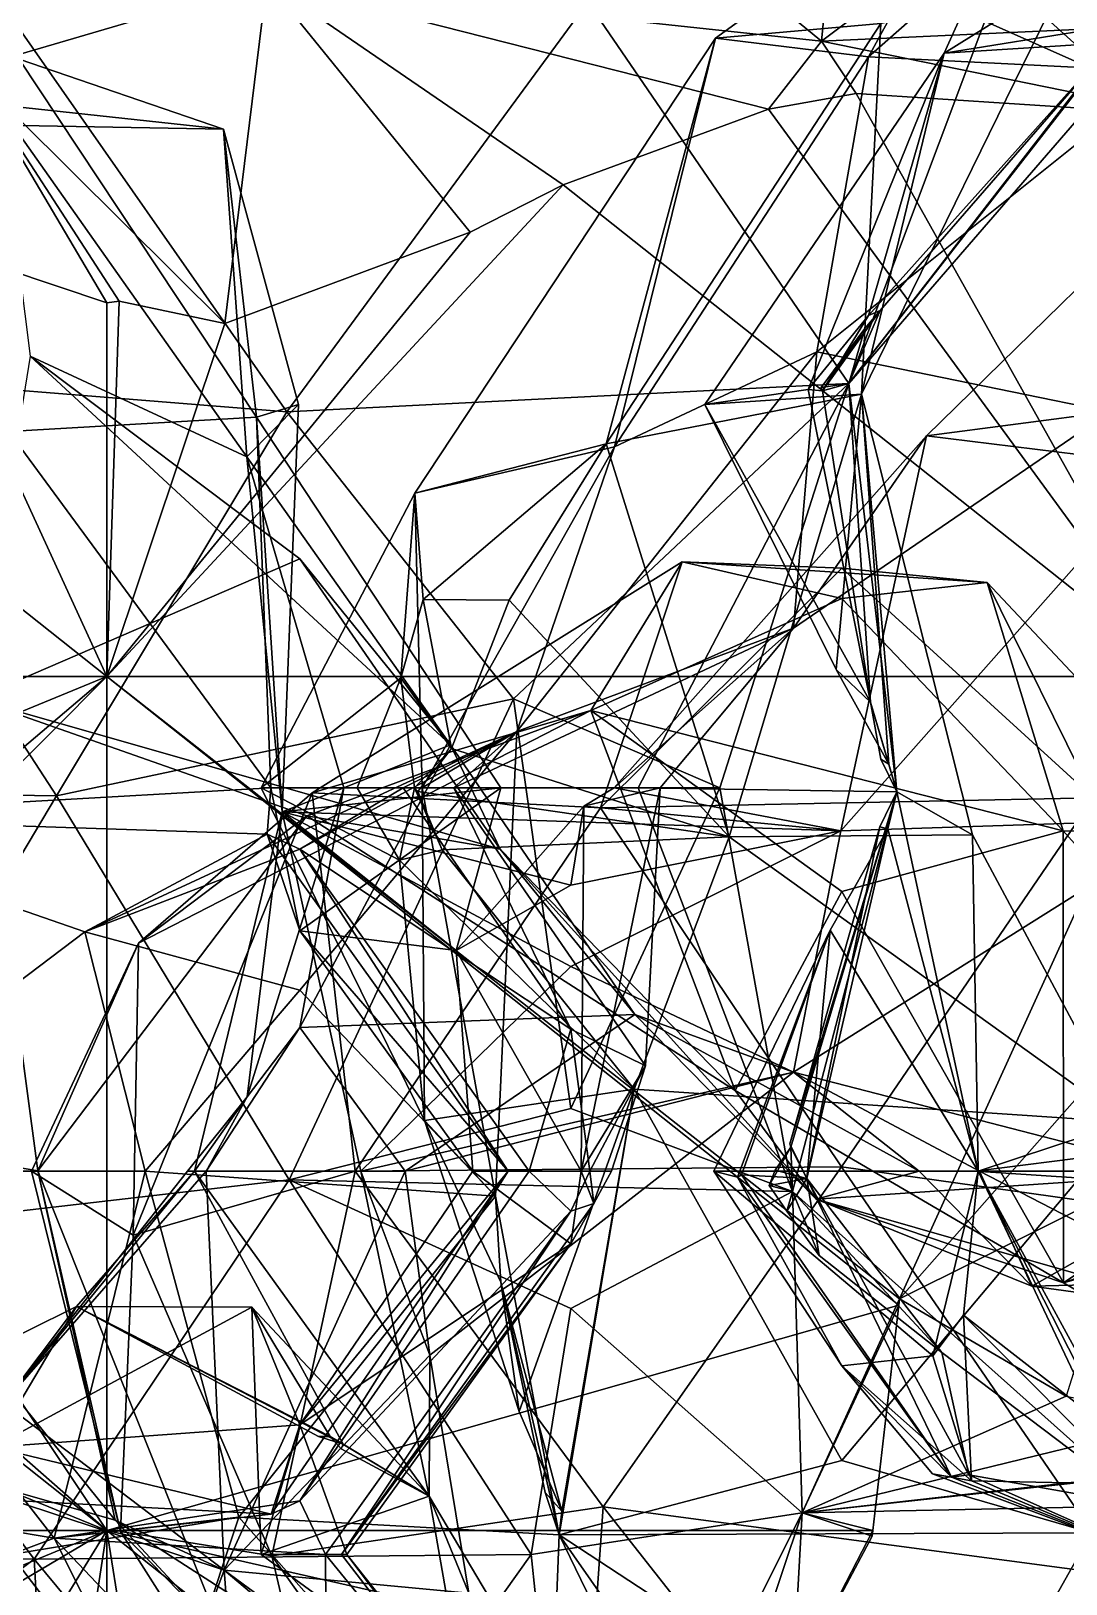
# Model space of a CAD drawing. Extents: x 290083 to 295691, y 4553739 to 4561622.
# Drawn here: x 294166.5 to 294214.6, y 4559386.6 to 4559458.8 of the extents above; entities that cross this region are included whole.
import ezdxf

# ---------------------------------------------------------------- set-up
doc = ezdxf.new("R2010")
doc.units = 0
doc.layers.add('Au_ppm_Pref_-_0_3', color=7, linetype='CONTINUOUS')

msp = doc.modelspace()

# ---------------------------------------------------------------- linework, layer by layer
at = {"layer": 'Au_ppm_Pref_-_0_3'}
for points in [[(294188.458, 4559470.454, 1911.713), (294205.066, 4559477.45, 1906.59), (294203.204, 4559458.349, 1911.947)], [(294216.764, 4559468.509, 1909.6), (294203.204, 4559458.349, 1911.947), (294205.066, 4559477.45, 1906.59)], [(294208.914, 4559457.794, 1888.705), (294217.538, 4559476.889, 1888.367), (294218.141, 4559459.278, 1893.995)], [(294217.538, 4559476.889, 1888.367), (294208.914, 4559457.794, 1888.705), (294214.569, 4559461.315, 1882.599)], [(294165.553, 4559474.505, 1912.205), (294177.431, 4559461.124, 1914.108), (294163.565, 4559457.044, 1917.868)], [(294216.764, 4559471.068, 1902.593), (294208.349, 4559464.195, 1900.584), (294228.463, 4559456.983, 1901.056)], [(294203.204, 4559458.349, 1911.947), (294177.431, 4559461.124, 1914.108), (294188.458, 4559470.454, 1911.713)], [(294219.269, 4559456.923, 1859.777), (294219.362, 4559469.909, 1866.119), (294205.394, 4559457.623, 1864.655)], [(294219.362, 4559469.909, 1866.119), (294210.869, 4559467.614, 1870.887), (294205.394, 4559457.623, 1864.655)], [(294223.492, 4559459.278, 1907.99), (294203.204, 4559458.349, 1911.947), (294216.764, 4559468.509, 1909.6)], [(294205.966, 4559459.163, 1877.109), (294198.288, 4559458.483, 1870.887), (294210.869, 4559467.614, 1870.887)], [(294210.869, 4559467.614, 1870.887), (294198.288, 4559458.483, 1870.887), (294205.394, 4559457.623, 1864.655)], [(294216.764, 4559456.63, 1895.527), (294228.463, 4559456.983, 1901.056), (294208.349, 4559464.195, 1900.584)], [(294216.764, 4559456.63, 1895.527), (294208.349, 4559464.195, 1900.584), (294210.8, 4559459.278, 1897.456)], [(294175.477, 4559445.228, 1916.501), (294163.565, 4559457.044, 1917.868), (294177.431, 4559461.124, 1914.108)], [(294175.477, 4559445.228, 1916.501), (294177.431, 4559461.124, 1914.108), (294186.875, 4559449.472, 1914.592)], [(294186.875, 4559449.472, 1914.592), (294177.431, 4559461.124, 1914.108), (294191.204, 4559451.671, 1913.909)], [(294191.204, 4559451.671, 1913.909), (294177.431, 4559461.124, 1914.108), (294200.749, 4559455.182, 1912.564)], [(294177.431, 4559461.124, 1914.108), (294203.204, 4559458.349, 1911.947), (294200.749, 4559455.182, 1912.564)], [(294214.569, 4559461.315, 1882.599), (294208.914, 4559457.794, 1888.705), (294205.066, 4559441.947, 1882.7)], [(294214.569, 4559461.315, 1882.599), (294205.066, 4559441.947, 1882.7), (294205.966, 4559459.163, 1877.109)], [(294154.813, 4559443.007, 1895.653), (294178.368, 4559441.115, 1894.381), (294165.263, 4559459.862, 1894.244)], [(294192.344, 4559460.152, 1894.399), (294165.263, 4559459.862, 1894.244), (294178.368, 4559441.115, 1894.381)], [(294204.486, 4559442.443, 1894.205), (294192.344, 4559460.152, 1894.399), (294178.368, 4559441.115, 1894.381)], [(294204.486, 4559442.443, 1894.205), (294210.8, 4559459.278, 1897.456), (294192.344, 4559460.152, 1894.399)], [(294193.207, 4559439.625, 1876.564), (294205.966, 4559459.163, 1877.109), (294205.066, 4559441.947, 1882.7)], [(294193.207, 4559439.625, 1876.564), (294198.288, 4559458.483, 1870.887), (294205.966, 4559459.163, 1877.109)], [(294203.204, 4559458.349, 1911.947), (294223.492, 4559459.278, 1907.99), (294220, 4559454.925, 1909.151)], [(294204.486, 4559442.443, 1894.205), (294216.764, 4559456.63, 1895.527), (294210.8, 4559459.278, 1897.456)], [(294208.914, 4559457.794, 1888.705), (294218.141, 4559459.278, 1893.995), (294216.764, 4559458.285, 1894.314)], [(294193.207, 4559439.625, 1876.564), (294184.304, 4559437.347, 1870.887), (294198.288, 4559458.483, 1870.887)], [(294198.288, 4559458.483, 1870.887), (294184.304, 4559437.347, 1870.887), (294193.587, 4559439.488, 1865.391)], [(294198.288, 4559458.483, 1870.887), (294193.587, 4559439.488, 1865.391), (294205.394, 4559457.623, 1864.655)], [(294203.204, 4559458.349, 1911.947), (294204.829, 4559455.918, 1911.916), (294200.749, 4559455.182, 1912.564)], [(294204.829, 4559455.918, 1911.916), (294203.204, 4559458.349, 1911.947), (294220, 4559454.925, 1909.151)], [(294216.764, 4559458.285, 1894.314), (294217.175, 4559458.696, 1894.645), (294204.486, 4559442.443, 1894.205)], [(294204.486, 4559442.443, 1894.205), (294217.175, 4559458.696, 1894.645), (294216.764, 4559456.63, 1895.527)], [(294205.932, 4559445.826, 1893.345), (294216.764, 4559458.285, 1894.314), (294204.486, 4559442.443, 1894.205)], [(294205.394, 4559445.591, 1893.077), (294216.764, 4559458.285, 1894.314), (294205.932, 4559445.826, 1893.345)], [(294208.914, 4559457.794, 1888.705), (294216.764, 4559458.285, 1894.314), (294205.394, 4559445.591, 1893.077)], [(294153.121, 4559454.652, 1841.035), (294175.414, 4559454.255, 1841.191), (294165.915, 4559457.515, 1846.756)], [(294176.949, 4559440.874, 1846.781), (294165.441, 4559440.201, 1852.213), (294165.915, 4559457.515, 1846.756)], [(294176.949, 4559440.874, 1846.781), (294165.915, 4559457.515, 1846.756), (294175.414, 4559454.255, 1841.191)], [(294205.394, 4559457.623, 1864.655), (294193.587, 4559439.488, 1865.391), (294203.002, 4559443.906, 1858.819)], [(294202.598, 4559442.165, 1892.652), (294197.796, 4559441.46, 1888.705), (294208.914, 4559457.794, 1888.705)], [(294197.796, 4559441.46, 1888.705), (294205.066, 4559441.947, 1882.7), (294208.914, 4559457.794, 1888.705)], [(294205.394, 4559445.591, 1893.077), (294202.598, 4559442.165, 1892.652), (294208.914, 4559457.794, 1888.705)], [(294203.002, 4559443.906, 1858.819), (294219.269, 4559456.923, 1859.777), (294205.394, 4559457.623, 1864.655)], [(294170, 4559428.816, 1916.379), (294120, 4559428.816, 1921.291), (294134.54, 4559456.96, 1922.695)], [(294160.562, 4559449.34, 1919.003), (294170, 4559428.816, 1916.379), (294134.54, 4559456.96, 1922.695)], [(294160.562, 4559449.34, 1919.003), (294163.565, 4559457.044, 1917.868), (294170, 4559446.18, 1917.635)], [(294170, 4559446.18, 1917.635), (294163.565, 4559457.044, 1917.868), (294170.568, 4559446.264, 1917.53)], [(294170.568, 4559446.264, 1917.53), (294163.565, 4559457.044, 1917.868), (294175.477, 4559445.228, 1916.501)], [(294219.269, 4559456.923, 1859.777), (294203.002, 4559443.906, 1858.819), (294216.612, 4559441.117, 1853.231)], [(294204.829, 4559455.918, 1911.916), (294220, 4559428.816, 1906.658), (294200.749, 4559455.182, 1912.564)], [(294220, 4559454.925, 1909.151), (294220, 4559428.816, 1906.658), (294204.829, 4559455.918, 1911.916)], [(294175.414, 4559454.255, 1841.191), (294153.121, 4559454.652, 1841.035), (294164.951, 4559455.39, 1835.88)], [(294175.414, 4559454.255, 1841.191), (294164.951, 4559455.39, 1835.88), (294176.508, 4559439.023, 1834.997)], [(294176.508, 4559439.023, 1834.997), (294164.951, 4559455.39, 1835.88), (294166.437, 4559443.712, 1829.138)], [(294220, 4559428.816, 1906.658), (294191.204, 4559451.671, 1913.909), (294200.749, 4559455.182, 1912.564)], [(294176.949, 4559440.874, 1846.781), (294175.414, 4559454.255, 1841.191), (294178.907, 4559441.46, 1841.191)], [(294178.907, 4559441.46, 1841.191), (294175.414, 4559454.255, 1841.191), (294176.508, 4559439.023, 1834.997)], [(294208.098, 4559440.009, 1847.13), (294221.279, 4559452.892, 1847.13), (294216.612, 4559441.117, 1853.231)], [(294221.279, 4559452.892, 1847.13), (294208.098, 4559440.009, 1847.13), (294219.17, 4559438.633, 1842.543)], [(294186.875, 4559449.472, 1914.592), (294191.204, 4559451.671, 1913.909), (294170, 4559428.816, 1916.379)], [(294170, 4559428.816, 1916.379), (294191.204, 4559451.671, 1913.909), (294220, 4559428.816, 1906.658)], [(294175.477, 4559445.228, 1916.501), (294186.875, 4559449.472, 1914.592), (294170, 4559428.816, 1916.379)], [(294170, 4559428.816, 1916.379), (294160.562, 4559449.34, 1919.003), (294170, 4559446.18, 1917.635)], [(294170, 4559428.816, 1916.379), (294170, 4559446.18, 1917.635), (294170.568, 4559446.264, 1917.53)], [(294170.568, 4559446.264, 1917.53), (294175.477, 4559445.228, 1916.501), (294170, 4559428.816, 1916.379)], [(294205.22, 4559444.986, 1893.294), (294203.265, 4559442.102, 1893.142), (294205.932, 4559445.826, 1893.345)], [(294203.265, 4559442.102, 1893.142), (294205.394, 4559445.591, 1893.077), (294205.932, 4559445.826, 1893.345)], [(294204.486, 4559442.443, 1894.205), (294205.22, 4559444.986, 1893.294), (294205.932, 4559445.826, 1893.345)], [(294203.265, 4559442.102, 1893.142), (294202.598, 4559442.165, 1892.652), (294205.394, 4559445.591, 1893.077)], [(294204.486, 4559442.443, 1894.205), (294203.193, 4559442.253, 1893.141), (294205.22, 4559444.986, 1893.294)], [(294203.193, 4559442.253, 1893.141), (294203.265, 4559442.102, 1893.142), (294205.22, 4559444.986, 1893.294)], [(294178.966, 4559434.286, 1825.764), (294166.437, 4559443.712, 1829.138), (294163.846, 4559427.765, 1822.671)], [(294185.971, 4559425.643, 1830.02), (294176.508, 4559439.023, 1834.997), (294166.437, 4559443.712, 1829.138)], [(294178.966, 4559434.286, 1825.764), (294185.971, 4559425.643, 1830.02), (294166.437, 4559443.712, 1829.138)], [(294193.587, 4559439.488, 1865.391), (294189.044, 4559426.264, 1859.302), (294203.002, 4559443.906, 1858.819)], [(294203.002, 4559443.906, 1858.819), (294189.044, 4559426.264, 1859.302), (294201.912, 4559431.072, 1851.654)], [(294216.612, 4559441.117, 1853.231), (294203.002, 4559443.906, 1858.819), (294201.912, 4559431.072, 1851.654)], [(294155.388, 4559423.456, 1901.001), (294167.656, 4559423.273, 1896.058), (294154.813, 4559443.007, 1895.653)], [(294154.813, 4559443.007, 1895.653), (294167.656, 4559423.273, 1896.058), (294178.368, 4559441.115, 1894.381)], [(294204.486, 4559442.443, 1894.205), (294178.368, 4559441.115, 1894.381), (294188.901, 4559427.788, 1897.283)], [(294204.486, 4559442.443, 1894.205), (294188.901, 4559427.788, 1897.283), (294198.484, 4559423.642, 1897.906)], [(294204.486, 4559442.443, 1894.205), (294198.484, 4559423.642, 1897.906), (294194.688, 4559423.642, 1894.645)], [(294206.715, 4559423.463, 1888.965), (294204.486, 4559442.443, 1894.205), (294194.688, 4559423.642, 1894.645)], [(294202.598, 4559442.165, 1892.652), (294205.483, 4559427.623, 1889.541), (294197.796, 4559441.46, 1888.705)], [(294205.483, 4559427.623, 1889.541), (294202.598, 4559442.165, 1892.652), (294203.265, 4559442.102, 1893.142)], [(294204.486, 4559442.443, 1894.205), (294203.265, 4559442.102, 1893.142), (294203.193, 4559442.253, 1893.141)], [(294204.486, 4559442.443, 1894.205), (294205.483, 4559427.623, 1889.541), (294203.265, 4559442.102, 1893.142)], [(294205.483, 4559427.623, 1889.541), (294204.486, 4559442.443, 1894.205), (294206.715, 4559423.463, 1888.965)], [(294178.15, 4559422.529, 1841.334), (294178.907, 4559441.46, 1841.191), (294176.508, 4559439.023, 1834.997)], [(294178.15, 4559422.529, 1841.334), (294176.949, 4559440.874, 1846.781), (294178.907, 4559441.46, 1841.191)], [(294193.207, 4559439.625, 1876.564), (294205.066, 4559441.947, 1882.7), (294198.917, 4559421.367, 1878.319)], [(294203.899, 4559429.147, 1888.883), (294205.066, 4559441.947, 1882.7), (294197.796, 4559441.46, 1888.705)], [(294203.899, 4559429.147, 1888.883), (294197.796, 4559441.46, 1888.705), (294205.483, 4559427.623, 1889.541)], [(294205.066, 4559441.947, 1882.7), (294210.23, 4559421.453, 1883.705), (294198.917, 4559421.367, 1878.319)], [(294205.066, 4559441.947, 1882.7), (294203.899, 4559429.147, 1888.883), (294206.347, 4559424.748, 1888.732)], [(294206.715, 4559423.463, 1888.965), (294205.066, 4559441.947, 1882.7), (294206.347, 4559424.748, 1888.732)], [(294205.066, 4559441.947, 1882.7), (294206.715, 4559423.463, 1888.965), (294210.23, 4559421.453, 1883.705)], [(294177.615, 4559423.642, 1852.432), (294165.441, 4559440.201, 1852.213), (294176.949, 4559440.874, 1846.781)], [(294188.901, 4559427.788, 1897.283), (294178.368, 4559441.115, 1894.381), (294167.656, 4559423.273, 1896.058)], [(294188.301, 4559423.642, 1847.13), (294177.615, 4559423.642, 1852.432), (294176.949, 4559440.874, 1846.781)], [(294188.301, 4559423.642, 1847.13), (294176.949, 4559440.874, 1846.781), (294178.15, 4559422.529, 1841.334)], [(294216.612, 4559441.117, 1853.231), (294201.912, 4559431.072, 1851.654), (294208.098, 4559440.009, 1847.13)], [(294177.615, 4559423.642, 1852.432), (294153.594, 4559422.282, 1852.619), (294165.441, 4559440.201, 1852.213)], [(294193.58, 4559423.642, 1847.13), (294208.098, 4559440.009, 1847.13), (294201.912, 4559431.072, 1851.654)], [(294193.58, 4559423.642, 1847.13), (294204.113, 4559421.649, 1840.838), (294208.098, 4559440.009, 1847.13)], [(294208.098, 4559440.009, 1847.13), (294204.113, 4559421.649, 1840.838), (294219.17, 4559438.633, 1842.543)], [(294193.207, 4559439.625, 1876.564), (294184.697, 4559432.391, 1872.855), (294184.304, 4559437.347, 1870.887)], [(294184.644, 4559423.642, 1865.854), (294193.587, 4559439.488, 1865.391), (294184.304, 4559437.347, 1870.887)], [(294184.644, 4559423.642, 1865.854), (294189.044, 4559426.264, 1859.302), (294193.587, 4559439.488, 1865.391)], [(294193.207, 4559439.625, 1876.564), (294188.692, 4559432.359, 1875.76), (294184.697, 4559432.391, 1872.855)], [(294193.207, 4559439.625, 1876.564), (294198.917, 4559421.367, 1878.319), (294188.692, 4559432.359, 1875.76)], [(294176.508, 4559439.023, 1834.997), (294185.971, 4559425.643, 1830.02), (294181.011, 4559423.642, 1835.251)], [(294178.15, 4559422.529, 1841.334), (294176.508, 4559439.023, 1834.997), (294181.011, 4559423.642, 1835.251)], [(294220.612, 4559422.189, 1835.398), (294219.17, 4559438.633, 1842.543), (294204.113, 4559421.649, 1840.838)], [(294184.304, 4559437.347, 1870.887), (294183.659, 4559428.753, 1873.338), (294177.169, 4559423.642, 1870.887)], [(294184.644, 4559423.642, 1865.854), (294184.304, 4559437.347, 1870.887), (294177.169, 4559423.642, 1870.887)], [(294184.697, 4559432.391, 1872.855), (294183.659, 4559428.753, 1873.338), (294184.304, 4559437.347, 1870.887)], [(294188.274, 4559420.798, 1823.634), (294178.966, 4559434.286, 1825.764), (294163.846, 4559427.765, 1822.671)], [(294185.971, 4559425.643, 1830.02), (294178.966, 4559434.286, 1825.764), (294188.274, 4559420.798, 1823.634)], [(294192.94, 4559422.712, 1800.573), (294196.736, 4559434.147, 1805.555), (294179.546, 4559423.405, 1805.721)], [(294179.546, 4559423.405, 1805.721), (294196.736, 4559434.147, 1805.555), (294192.486, 4559427.241, 1811.654)], [(294196.736, 4559434.147, 1805.555), (294204.164, 4559432.443, 1808.488), (294192.486, 4559427.241, 1811.654)], [(294192.94, 4559422.712, 1800.573), (294204.164, 4559433.859, 1802.149), (294196.736, 4559434.147, 1805.555)], [(294215.853, 4559423.183, 1800.197), (294204.164, 4559433.859, 1802.149), (294192.94, 4559422.712, 1800.573)], [(294196.736, 4559434.147, 1805.555), (294210.916, 4559433.19, 1805.555), (294204.164, 4559432.443, 1808.488)], [(294210.916, 4559433.19, 1805.555), (294196.736, 4559434.147, 1805.555), (294204.164, 4559433.859, 1802.149)], [(294215.853, 4559423.183, 1800.197), (294210.916, 4559433.19, 1805.555), (294204.164, 4559433.859, 1802.149)], [(294214.439, 4559421.644, 1810.404), (294204.164, 4559432.443, 1808.488), (294210.916, 4559433.19, 1805.555)], [(294215.853, 4559423.183, 1800.197), (294221.823, 4559421.586, 1805.555), (294210.916, 4559433.19, 1805.555)], [(294221.823, 4559421.586, 1805.555), (294214.439, 4559421.644, 1810.404), (294210.916, 4559433.19, 1805.555)], [(294183.659, 4559428.753, 1873.338), (294184.697, 4559432.391, 1872.855), (294186.009, 4559425.474, 1875.351)], [(294184.697, 4559432.391, 1872.855), (294188.692, 4559432.359, 1875.76), (294186.009, 4559425.474, 1875.351)], [(294188.692, 4559432.359, 1875.76), (294198.917, 4559421.367, 1878.319), (294186.009, 4559425.474, 1875.351)], [(294214.439, 4559421.644, 1810.404), (294192.486, 4559427.241, 1811.654), (294204.164, 4559432.443, 1808.488)], [(294195.714, 4559423.642, 1849.086), (294201.912, 4559431.072, 1851.654), (294186.12, 4559423.642, 1853.069)], [(294189.044, 4559426.264, 1859.302), (294186.12, 4559423.642, 1853.069), (294201.912, 4559431.072, 1851.654)], [(294193.58, 4559423.642, 1847.13), (294201.912, 4559431.072, 1851.654), (294195.714, 4559423.642, 1849.086)], [(294170, 4559389.131, 1910.11), (294142.533, 4559400.322, 1914.928), (294120, 4559428.816, 1921.291)], [(294146.99, 4559419.348, 1917.144), (294120, 4559428.816, 1921.291), (294170, 4559428.816, 1916.379)], [(294170, 4559389.131, 1910.11), (294120, 4559428.816, 1921.291), (294148.512, 4559407.994, 1915.201)], [(294157.335, 4559418.067, 1915.925), (294146.99, 4559419.348, 1917.144), (294170, 4559428.816, 1916.379)], [(294154.148, 4559412.893, 1915.421), (294157.335, 4559418.067, 1915.925), (294170, 4559428.816, 1916.379)], [(294170, 4559389.131, 1910.11), (294154.148, 4559412.893, 1915.421), (294170, 4559428.816, 1916.379)], [(294206.838, 4559399.903, 1905.367), (294206.81, 4559399.6, 1905.332), (294170, 4559428.816, 1916.379)], [(294220, 4559428.816, 1906.658), (294206.838, 4559399.903, 1905.367), (294170, 4559428.816, 1916.379)], [(294170, 4559389.131, 1910.11), (294170, 4559428.816, 1916.379), (294206.81, 4559399.6, 1905.332)], [(294177.169, 4559423.642, 1870.887), (294183.659, 4559428.753, 1873.338), (294181.631, 4559423.642, 1873.743)], [(294181.631, 4559423.642, 1873.743), (294183.659, 4559428.753, 1873.338), (294184.29, 4559423.642, 1875.019)], [(294184.29, 4559423.642, 1875.019), (294183.659, 4559428.753, 1873.338), (294186.009, 4559425.474, 1875.351)], [(294206.347, 4559424.748, 1888.732), (294203.899, 4559429.147, 1888.883), (294205.483, 4559427.623, 1889.541)], [(294220, 4559428.816, 1906.658), (294219.748, 4559414.523, 1904.804), (294206.838, 4559399.903, 1905.367)], [(294155.763, 4559407.729, 1823.828), (294166.796, 4559405.84, 1817.507), (294163.846, 4559427.765, 1822.671)], [(294179.29, 4559422.344, 1817.482), (294163.846, 4559427.765, 1822.671), (294166.796, 4559405.84, 1817.507)], [(294179.29, 4559422.344, 1817.482), (294188.274, 4559420.798, 1823.634), (294163.846, 4559427.765, 1822.671)], [(294188.901, 4559427.788, 1897.283), (294167.656, 4559423.273, 1896.058), (294178.463, 4559405.421, 1893.967)], [(294178.463, 4559405.421, 1893.967), (294191.565, 4559408.741, 1899.612), (294188.901, 4559427.788, 1897.283)], [(294191.565, 4559408.741, 1899.612), (294198.484, 4559423.642, 1897.906), (294188.901, 4559427.788, 1897.283)], [(294179.29, 4559422.344, 1817.482), (294171.473, 4559416.42, 1811.494), (294192.486, 4559427.241, 1811.654)], [(294179.546, 4559423.405, 1805.721), (294192.486, 4559427.241, 1811.654), (294171.473, 4559416.42, 1811.494)], [(294179.29, 4559422.344, 1817.482), (294192.486, 4559427.241, 1811.654), (294199.195, 4559409.585, 1817.433)], [(294199.195, 4559409.585, 1817.433), (294192.486, 4559427.241, 1811.654), (294204.164, 4559418.82, 1815.826)], [(294204.164, 4559418.82, 1815.826), (294192.486, 4559427.241, 1811.654), (294214.439, 4559421.644, 1810.404)], [(294205.968, 4559424.972, 1888.943), (294205.483, 4559427.623, 1889.541), (294206.715, 4559423.463, 1888.965)], [(294206.347, 4559424.748, 1888.732), (294205.483, 4559427.623, 1889.541), (294205.968, 4559424.972, 1888.943)], [(294178.966, 4559414.235, 1861.812), (294168.974, 4559416.949, 1858.007), (294189.044, 4559426.264, 1859.302)], [(294189.044, 4559426.264, 1859.302), (294168.974, 4559416.949, 1858.007), (294178.966, 4559420.801, 1854.016)], [(294188.054, 4559404.663, 1866.075), (294178.966, 4559414.235, 1861.812), (294189.044, 4559426.264, 1859.302)], [(294189.044, 4559426.264, 1859.302), (294178.966, 4559420.801, 1854.016), (294183.771, 4559423.642, 1855.334)], [(294178.966, 4559412.507, 1833.024), (294185.971, 4559425.643, 1830.02), (294194.543, 4559413.108, 1830.336)], [(294178.966, 4559412.507, 1833.024), (294181.011, 4559423.642, 1835.251), (294185.971, 4559425.643, 1830.02)], [(294189.044, 4559426.264, 1859.302), (294183.771, 4559423.642, 1855.334), (294186.12, 4559423.642, 1853.069)], [(294188.054, 4559404.663, 1866.075), (294189.044, 4559426.264, 1859.302), (294184.644, 4559423.642, 1865.854)], [(294194.543, 4559413.108, 1830.336), (294185.971, 4559425.643, 1830.02), (294188.274, 4559420.798, 1823.634)], [(294184.29, 4559423.642, 1875.019), (294186.009, 4559425.474, 1875.351), (294184.454, 4559423.47, 1875.06)], [(294186.009, 4559425.474, 1875.351), (294198.917, 4559421.367, 1878.319), (294184.454, 4559423.47, 1875.06)], [(294206.715, 4559423.463, 1888.965), (294206.347, 4559424.748, 1888.732), (294205.968, 4559424.972, 1888.943)], [(294177.615, 4559423.642, 1852.432), (294177.449, 4559421.497, 1853.069), (294153.594, 4559422.282, 1852.619)], [(294155.446, 4559402.757, 1896.458), (294167.656, 4559423.273, 1896.058), (294155.388, 4559423.456, 1901.001)], [(294179.546, 4559423.405, 1805.721), (294171.22, 4559402.858, 1806.133), (294181.532, 4559405.824, 1800.825)], [(294171.473, 4559416.42, 1811.494), (294171.22, 4559402.858, 1806.133), (294179.546, 4559423.405, 1805.721)], [(294178.966, 4559412.507, 1833.024), (294176.52, 4559409.283, 1835.251), (294181.011, 4559423.642, 1835.251)], [(294178.15, 4559422.529, 1841.334), (294181.011, 4559423.642, 1835.251), (294176.52, 4559409.283, 1835.251)], [(294181.631, 4559423.642, 1873.743), (294183.598, 4559420.286, 1873.947), (294177.169, 4559423.642, 1870.887)], [(294184.762, 4559408.178, 1870.887), (294177.169, 4559423.642, 1870.887), (294183.598, 4559420.286, 1873.947)], [(294184.644, 4559423.642, 1865.854), (294177.169, 4559423.642, 1870.887), (294184.762, 4559408.178, 1870.887)], [(294177.449, 4559421.497, 1853.069), (294177.615, 4559423.642, 1852.432), (294178.966, 4559417.002, 1850.856)], [(294188.301, 4559423.642, 1847.13), (294178.966, 4559417.002, 1850.856), (294177.615, 4559423.642, 1852.432)], [(294186.225, 4559416.09, 1847.13), (294188.301, 4559423.642, 1847.13), (294178.15, 4559422.529, 1841.334)], [(294188.301, 4559423.642, 1847.13), (294186.225, 4559416.09, 1847.13), (294178.966, 4559417.002, 1850.856)], [(294191.565, 4559412.435, 1855.273), (294183.771, 4559423.642, 1855.334), (294178.966, 4559420.801, 1854.016)], [(294179.546, 4559423.405, 1805.721), (294181.532, 4559405.824, 1800.825), (294192.94, 4559422.712, 1800.573)], [(294184.29, 4559423.642, 1875.019), (294183.598, 4559420.286, 1873.947), (294181.631, 4559423.642, 1873.743)], [(294185.585, 4559420.76, 1875.006), (294183.598, 4559420.286, 1873.947), (294184.29, 4559423.642, 1875.019)], [(294191.565, 4559412.435, 1855.273), (294186.12, 4559423.642, 1853.069), (294183.771, 4559423.642, 1855.334)], [(294185.585, 4559420.76, 1875.006), (294184.29, 4559423.642, 1875.019), (294184.454, 4559423.47, 1875.06)], [(294184.454, 4559423.47, 1875.06), (294198.917, 4559421.367, 1878.319), (294185.585, 4559420.76, 1875.006)], [(294184.644, 4559423.642, 1865.854), (294184.762, 4559408.178, 1870.887), (294188.054, 4559404.663, 1866.075)], [(294195.714, 4559423.642, 1849.086), (294186.12, 4559423.642, 1853.069), (294195.03, 4559410.724, 1853.069)], [(294191.565, 4559412.435, 1855.273), (294195.03, 4559410.724, 1853.069), (294186.12, 4559423.642, 1853.069)], [(294201.856, 4559404.886, 1893.964), (294198.484, 4559423.642, 1897.906), (294191.565, 4559408.741, 1899.612)], [(294195.714, 4559423.642, 1849.086), (294195.03, 4559410.724, 1853.069), (294192.039, 4559405.824, 1852.846)], [(294195.714, 4559423.642, 1849.086), (294192.039, 4559405.824, 1852.846), (294192.171, 4559422.785, 1847.13)], [(294193.58, 4559423.642, 1847.13), (294195.714, 4559423.642, 1849.086), (294192.171, 4559422.785, 1847.13)], [(294193.58, 4559423.642, 1847.13), (294192.171, 4559422.785, 1847.13), (294204.113, 4559421.649, 1840.838)], [(294206.715, 4559423.463, 1888.965), (294194.688, 4559423.642, 1894.645), (294201.856, 4559404.886, 1893.964)], [(294194.688, 4559423.642, 1894.645), (294198.484, 4559423.642, 1897.906), (294201.856, 4559404.886, 1893.964)], [(294201.735, 4559407.094, 1892.471), (294206.715, 4559423.463, 1888.965), (294201.783, 4559406.946, 1892.622)], [(294205.928, 4559421.83, 1888.941), (294206.715, 4559423.463, 1888.965), (294201.735, 4559407.094, 1892.471)], [(294206.715, 4559423.463, 1888.965), (294201.856, 4559404.886, 1893.964), (294201.783, 4559406.946, 1892.622)], [(294206.715, 4559423.463, 1888.965), (294205.928, 4559421.83, 1888.941), (294206.296, 4559421.735, 1888.775)], [(294206.715, 4559423.463, 1888.965), (294206.296, 4559421.735, 1888.775), (294210.491, 4559405.824, 1883.846)], [(294206.715, 4559423.463, 1888.965), (294210.491, 4559405.824, 1883.846), (294210.23, 4559421.453, 1883.705)], [(294155.446, 4559402.757, 1896.458), (294178.463, 4559405.421, 1893.967), (294167.656, 4559423.273, 1896.058)], [(294204.139, 4559406.035, 1799.879), (294192.94, 4559422.712, 1800.573), (294181.532, 4559405.824, 1800.825)], [(294186.225, 4559416.09, 1847.13), (294192.171, 4559422.785, 1847.13), (294192.039, 4559405.824, 1852.846)], [(294186.225, 4559416.09, 1847.13), (294191.565, 4559419.119, 1845.622), (294192.171, 4559422.785, 1847.13)], [(294192.171, 4559422.785, 1847.13), (294191.565, 4559419.119, 1845.622), (294204.113, 4559421.649, 1840.838)], [(294215.853, 4559423.183, 1800.197), (294192.94, 4559422.712, 1800.573), (294204.139, 4559406.035, 1799.879)], [(294215.853, 4559423.183, 1800.197), (294204.139, 4559406.035, 1799.879), (294228.086, 4559402.666, 1801.27)], [(294168.974, 4559416.949, 1858.007), (294154.267, 4559405.824, 1858.446), (294153.594, 4559422.282, 1852.619)], [(294168.974, 4559416.949, 1858.007), (294153.594, 4559422.282, 1852.619), (294177.449, 4559421.497, 1853.069)], [(294179.29, 4559422.344, 1817.482), (294166.796, 4559405.84, 1817.507), (294171.473, 4559416.42, 1811.494)], [(294178.15, 4559422.529, 1841.334), (294176.52, 4559409.283, 1835.251), (294174.077, 4559405.824, 1837.556)], [(294178.15, 4559422.529, 1841.334), (294174.077, 4559405.824, 1837.556), (294181.807, 4559405.824, 1836.591)], [(294191.565, 4559419.119, 1845.622), (294186.225, 4559416.09, 1847.13), (294178.15, 4559422.529, 1841.334)], [(294191.565, 4559419.119, 1845.622), (294178.15, 4559422.529, 1841.334), (294204.113, 4559421.649, 1840.838)], [(294178.15, 4559422.529, 1841.334), (294181.807, 4559405.824, 1836.591), (294191.565, 4559415.348, 1838.016)], [(294178.15, 4559422.529, 1841.334), (294191.565, 4559415.348, 1838.016), (294204.113, 4559421.649, 1840.838)], [(294179.29, 4559422.344, 1817.482), (294199.195, 4559409.585, 1817.433), (294188.274, 4559420.798, 1823.634)], [(294201.913, 4559410.436, 1834.748), (294220.612, 4559422.189, 1835.398), (294204.113, 4559421.649, 1840.838)], [(294201.913, 4559410.436, 1834.748), (294219.735, 4559405.824, 1830.713), (294220.612, 4559422.189, 1835.398)], [(294168.974, 4559416.949, 1858.007), (294177.449, 4559421.497, 1853.069), (294178.966, 4559420.801, 1854.016)], [(294178.966, 4559420.801, 1854.016), (294177.449, 4559421.497, 1853.069), (294188.647, 4559405.824, 1853.069)], [(294178.966, 4559417.002, 1850.856), (294188.647, 4559405.824, 1853.069), (294177.449, 4559421.497, 1853.069)], [(294185.585, 4559420.76, 1875.006), (294198.917, 4559421.367, 1878.319), (294194.503, 4559409.634, 1875.82)], [(294204.113, 4559421.649, 1840.838), (294191.565, 4559415.348, 1838.016), (294201.913, 4559410.436, 1834.748)], [(294217.393, 4559408.108, 1876.871), (294194.503, 4559409.634, 1875.82), (294198.917, 4559421.367, 1878.319)], [(294198.917, 4559421.367, 1878.319), (294210.23, 4559421.453, 1883.705), (294217.393, 4559408.108, 1876.871)], [(294202.531, 4559405.485, 1892.26), (294205.928, 4559421.83, 1888.941), (294201.735, 4559407.094, 1892.471)], [(294202.531, 4559405.485, 1892.26), (294206.296, 4559421.735, 1888.775), (294205.928, 4559421.83, 1888.941)], [(294203.613, 4559417.027, 1888.87), (294206.296, 4559421.735, 1888.775), (294202.531, 4559405.485, 1892.26)], [(294206.296, 4559421.735, 1888.775), (294203.613, 4559417.027, 1888.87), (294210.491, 4559405.824, 1883.846)], [(294214.465, 4559400.635, 1817.395), (294204.164, 4559418.82, 1815.826), (294214.439, 4559421.644, 1810.404)], [(294217.393, 4559408.108, 1876.871), (294210.23, 4559421.453, 1883.705), (294210.491, 4559405.824, 1883.846)], [(294229.419, 4559404.897, 1811.51), (294214.465, 4559400.635, 1817.395), (294214.439, 4559421.644, 1810.404)], [(294229.419, 4559404.897, 1811.51), (294214.439, 4559421.644, 1810.404), (294221.823, 4559421.586, 1805.555)], [(294191.565, 4559412.435, 1855.273), (294178.966, 4559420.801, 1854.016), (294189.629, 4559405.824, 1853.982)], [(294178.966, 4559420.801, 1854.016), (294188.647, 4559405.824, 1853.069), (294189.629, 4559405.824, 1853.982)], [(294183.598, 4559420.286, 1873.947), (294185.585, 4559420.76, 1875.006), (294194.503, 4559409.634, 1875.82)], [(294194.543, 4559413.108, 1830.336), (294188.274, 4559420.798, 1823.634), (294202.956, 4559404.528, 1823.378)], [(294188.274, 4559420.798, 1823.634), (294199.195, 4559409.585, 1817.433), (294202.956, 4559404.528, 1823.378)], [(294184.762, 4559408.178, 1870.887), (294183.598, 4559420.286, 1873.947), (294194.503, 4559409.634, 1875.82)], [(294214.465, 4559400.635, 1817.395), (294199.195, 4559409.585, 1817.433), (294204.164, 4559418.82, 1815.826)], [(294171.78, 4559405.824, 1862.396), (294154.267, 4559405.824, 1858.446), (294168.974, 4559416.949, 1858.007)], [(294178.966, 4559414.235, 1861.812), (294171.78, 4559405.824, 1862.396), (294168.974, 4559416.949, 1858.007)], [(294186.225, 4559416.09, 1847.13), (294186.999, 4559405.824, 1850.917), (294178.966, 4559417.002, 1850.856)], [(294178.966, 4559417.002, 1850.856), (294186.999, 4559405.824, 1850.917), (294188.647, 4559405.824, 1853.069)], [(294203.613, 4559417.027, 1888.87), (294199.3, 4559405.544, 1890.275), (294198.212, 4559405.824, 1888.705)], [(294203.613, 4559417.027, 1888.87), (294198.212, 4559405.824, 1888.705), (294210.491, 4559405.824, 1883.846)], [(294203.613, 4559417.027, 1888.87), (294199.492, 4559405.657, 1890.454), (294199.3, 4559405.544, 1890.275)], [(294203.613, 4559417.027, 1888.87), (294202.531, 4559405.485, 1892.26), (294199.492, 4559405.657, 1890.454)], [(294166.796, 4559405.84, 1817.507), (294166.488, 4559405.824, 1811.494), (294171.473, 4559416.42, 1811.494)], [(294171.473, 4559416.42, 1811.494), (294166.488, 4559405.824, 1811.494), (294171.22, 4559402.858, 1806.133)], [(294186.225, 4559416.09, 1847.13), (294192.039, 4559405.824, 1852.846), (294186.999, 4559405.824, 1850.917)], [(294191.565, 4559415.348, 1838.016), (294181.807, 4559405.824, 1836.591), (294201.913, 4559410.436, 1834.748)], [(294178.966, 4559414.235, 1861.812), (294188.054, 4559404.663, 1866.075), (294171.78, 4559405.824, 1862.396)], [(294219.748, 4559414.523, 1904.804), (294217.69, 4559405.309, 1903.977), (294206.838, 4559399.903, 1905.367)], [(294170, 4559389.131, 1910.11), (294148.512, 4559407.994, 1915.201), (294154.148, 4559412.893, 1915.421)], [(294178.966, 4559412.507, 1833.024), (294194.543, 4559413.108, 1830.336), (294183.858, 4559405.824, 1832.945)], [(294183.858, 4559405.824, 1832.945), (294194.543, 4559413.108, 1830.336), (294201.913, 4559410.436, 1834.748)], [(294207.748, 4559405.824, 1829.312), (294201.913, 4559410.436, 1834.748), (294194.543, 4559413.108, 1830.336)], [(294207.748, 4559405.824, 1829.312), (294194.543, 4559413.108, 1830.336), (294202.956, 4559404.528, 1823.378)], [(294178.966, 4559412.507, 1833.024), (294174.615, 4559405.824, 1833.2), (294176.52, 4559409.283, 1835.251)], [(294178.966, 4559412.507, 1833.024), (294183.858, 4559405.824, 1832.945), (294174.615, 4559405.824, 1833.2)], [(294191.565, 4559412.435, 1855.273), (294189.629, 4559405.824, 1853.982), (294192.437, 4559405.824, 1853.48)], [(294191.565, 4559412.435, 1855.273), (294192.437, 4559405.824, 1853.48), (294195.03, 4559410.724, 1853.069)], [(294181.807, 4559405.824, 1836.591), (294185.009, 4559397.278, 1835.251), (294201.913, 4559410.436, 1834.748)], [(294185.009, 4559397.278, 1835.251), (294183.858, 4559405.824, 1832.945), (294201.913, 4559410.436, 1834.748)], [(294195.03, 4559410.724, 1853.069), (294193.45, 4559405.824, 1853.069), (294192.039, 4559405.824, 1852.846)], [(294192.437, 4559405.824, 1853.48), (294193.45, 4559405.824, 1853.069), (294195.03, 4559410.724, 1853.069)], [(294201.913, 4559410.436, 1834.748), (294210.548, 4559405.824, 1832.242), (294219.735, 4559405.824, 1830.713)], [(294207.748, 4559405.824, 1829.312), (294210.548, 4559405.824, 1832.242), (294201.913, 4559410.436, 1834.748)], [(294174.077, 4559405.824, 1837.556), (294176.52, 4559409.283, 1835.251), (294173.737, 4559405.824, 1835.251)], [(294176.52, 4559409.283, 1835.251), (294174.615, 4559405.824, 1833.2), (294173.737, 4559405.824, 1835.251)], [(294189.154, 4559394.655, 1870.303), (294184.762, 4559408.178, 1870.887), (294194.503, 4559409.634, 1875.82)], [(294191.14, 4559390.021, 1870.332), (294189.154, 4559394.655, 1870.303), (294194.503, 4559409.634, 1875.82)], [(294191.14, 4559390.021, 1870.332), (294194.503, 4559409.634, 1875.82), (294191.012, 4559388.933, 1870.056)], [(294191.012, 4559388.933, 1870.056), (294194.503, 4559409.634, 1875.82), (294204.164, 4559392.381, 1875.368)], [(294217.393, 4559408.108, 1876.871), (294204.164, 4559392.381, 1875.368), (294194.503, 4559409.634, 1875.82)], [(294202.956, 4559404.528, 1823.378), (294199.195, 4559409.585, 1817.433), (294214.465, 4559400.635, 1817.395)], [(294201.856, 4559404.886, 1893.964), (294191.565, 4559408.741, 1899.612), (294178.463, 4559405.421, 1893.967)], [(294156.228, 4559393.635, 1830.029), (294170.38, 4559389.611, 1823.671), (294155.763, 4559407.729, 1823.828)], [(294155.763, 4559407.729, 1823.828), (294170.38, 4559389.611, 1823.671), (294166.796, 4559405.84, 1817.507)], [(294188.307, 4559400.673, 1868.163), (294184.762, 4559408.178, 1870.887), (294189.154, 4559394.655, 1870.303)], [(294188.054, 4559404.663, 1866.075), (294184.762, 4559408.178, 1870.887), (294188.307, 4559400.673, 1868.163)], [(294217.393, 4559408.108, 1876.871), (294215.754, 4559389.017, 1870.749), (294204.164, 4559392.381, 1875.368)], [(294210.491, 4559405.824, 1883.846), (294217.841, 4559392.37, 1882.996), (294217.393, 4559408.108, 1876.871)], [(294201.054, 4559405.882, 1892.329), (294201.783, 4559406.946, 1892.622), (294200.781, 4559405.163, 1892.413)], [(294201.783, 4559406.946, 1892.622), (294201.856, 4559404.886, 1893.964), (294200.781, 4559405.163, 1892.413)], [(294201.054, 4559405.882, 1892.329), (294202.531, 4559405.485, 1892.26), (294201.783, 4559406.946, 1892.622)], [(294201.783, 4559406.946, 1892.622), (294202.531, 4559405.485, 1892.26), (294201.735, 4559407.094, 1892.471)], [(294216.24, 4559406.565, 1864.948), (294210.362, 4559405.824, 1864.948), (294216.041, 4559405.824, 1865.289)], [(294216.24, 4559406.565, 1864.948), (294216.201, 4559405.824, 1864.683), (294210.362, 4559405.824, 1864.948)], [(294154.267, 4559405.824, 1858.446), (294167.547, 4559388.767, 1859.118), (294153.121, 4559391.189, 1852.84)], [(294171.78, 4559405.824, 1862.396), (294167.547, 4559388.767, 1859.118), (294154.267, 4559405.824, 1858.446)], [(294178.463, 4559405.421, 1893.967), (294155.446, 4559402.757, 1896.458), (294166.612, 4559387.802, 1894.507)], [(294168.589, 4559399.546, 1842.236), (294174.077, 4559405.824, 1837.556), (294165.213, 4559395.048, 1835.342)], [(294165.213, 4559395.048, 1835.342), (294174.077, 4559405.824, 1837.556), (294173.737, 4559405.824, 1835.251)], [(294173.737, 4559405.824, 1835.251), (294174.615, 4559405.824, 1833.2), (294165.213, 4559395.048, 1835.342)], [(294174.615, 4559405.824, 1833.2), (294175.451, 4559387.293, 1829.82), (294165.213, 4559395.048, 1835.342)], [(294166.796, 4559405.84, 1817.507), (294170.633, 4559389.088, 1811.49), (294166.488, 4559405.824, 1811.494)], [(294166.488, 4559405.824, 1811.494), (294170.633, 4559389.088, 1811.49), (294171.22, 4559402.858, 1806.133)], [(294178.463, 4559405.421, 1893.967), (294166.612, 4559387.802, 1894.507), (294189.712, 4559388.006, 1895.518)], [(294170.38, 4559389.611, 1823.671), (294175.427, 4559384.176, 1818.193), (294166.796, 4559405.84, 1817.507)], [(294166.796, 4559405.84, 1817.507), (294175.427, 4559384.176, 1818.193), (294170.633, 4559389.088, 1811.49)], [(294171.78, 4559405.824, 1862.396), (294176.133, 4559389.755, 1866.915), (294167.547, 4559388.767, 1859.118)], [(294168.589, 4559399.546, 1842.236), (294180.979, 4559393.139, 1841.953), (294174.077, 4559405.824, 1837.556)], [(294177.666, 4559387.949, 1804.171), (294181.532, 4559405.824, 1800.825), (294171.22, 4559402.858, 1806.133)], [(294188.054, 4559404.663, 1866.075), (294176.133, 4559389.755, 1866.915), (294171.78, 4559405.824, 1862.396)], [(294180.979, 4559393.139, 1841.953), (294184.977, 4559390.721, 1842.037), (294174.077, 4559405.824, 1837.556)], [(294184.977, 4559390.721, 1842.037), (294181.807, 4559405.824, 1836.591), (294174.077, 4559405.824, 1837.556)], [(294183.858, 4559405.824, 1832.945), (294175.451, 4559387.293, 1829.82), (294174.615, 4559405.824, 1833.2)], [(294185.009, 4559397.278, 1835.251), (294175.451, 4559387.293, 1829.82), (294183.858, 4559405.824, 1832.945)], [(294178.966, 4559390.514, 1853.905), (294188.647, 4559405.824, 1853.069), (294177.634, 4559389.889, 1853.069)], [(294178.966, 4559394.047, 1851.056), (294177.634, 4559389.889, 1853.069), (294188.647, 4559405.824, 1853.069)], [(294193.066, 4559390.225, 1801.063), (294181.532, 4559405.824, 1800.825), (294177.666, 4559387.949, 1804.171)], [(294201.856, 4559404.886, 1893.964), (294178.463, 4559405.421, 1893.967), (294191.565, 4559399.452, 1898.46)], [(294178.463, 4559405.421, 1893.967), (294189.712, 4559388.006, 1895.518), (294191.565, 4559399.452, 1898.46)], [(294178.966, 4559390.514, 1853.905), (294191.565, 4559403.97, 1853.687), (294189.629, 4559405.824, 1853.982)], [(294178.966, 4559390.514, 1853.905), (294189.629, 4559405.824, 1853.982), (294188.647, 4559405.824, 1853.069)], [(294178.966, 4559394.047, 1851.056), (294186.999, 4559405.824, 1850.917), (294191.565, 4559402.455, 1851.946)], [(294178.966, 4559394.047, 1851.056), (294188.647, 4559405.824, 1853.069), (294186.999, 4559405.824, 1850.917)], [(294204.139, 4559406.035, 1799.879), (294181.532, 4559405.824, 1800.825), (294193.066, 4559390.225, 1801.063)], [(294184.977, 4559390.721, 1842.037), (294185.009, 4559397.278, 1835.251), (294181.807, 4559405.824, 1836.591)], [(294192.039, 4559405.824, 1852.846), (294191.565, 4559402.455, 1851.946), (294186.999, 4559405.824, 1850.917)], [(294192.437, 4559405.824, 1853.48), (294189.629, 4559405.824, 1853.982), (294191.565, 4559403.97, 1853.687)], [(294192.437, 4559405.824, 1853.48), (294191.565, 4559403.97, 1853.687), (294192.629, 4559404.319, 1853.069)], [(294192.629, 4559404.319, 1853.069), (294191.565, 4559402.455, 1851.946), (294192.039, 4559405.824, 1852.846)], [(294192.629, 4559404.319, 1853.069), (294192.039, 4559405.824, 1852.846), (294193.45, 4559405.824, 1853.069)], [(294192.437, 4559405.824, 1853.48), (294192.629, 4559404.319, 1853.069), (294193.45, 4559405.824, 1853.069)], [(294217.184, 4559387.029, 1801.915), (294204.139, 4559406.035, 1799.879), (294193.066, 4559390.225, 1801.063)], [(294208.384, 4559397.25, 1886.91), (294198.212, 4559405.824, 1888.705), (294204.158, 4559396.778, 1888.705)], [(294210.491, 4559405.824, 1883.846), (294198.212, 4559405.824, 1888.705), (294208.384, 4559397.25, 1886.91)], [(294204.158, 4559396.778, 1888.705), (294198.212, 4559405.824, 1888.705), (294199.3, 4559405.544, 1890.275)], [(294209.253, 4559391.615, 1889.174), (294199.3, 4559405.544, 1890.275), (294199.492, 4559405.657, 1890.454)], [(294199.3, 4559405.544, 1890.275), (294209.253, 4559391.615, 1889.174), (294204.158, 4559396.778, 1888.705)], [(294199.492, 4559405.657, 1890.454), (294202.531, 4559405.485, 1892.26), (294209.253, 4559391.615, 1889.174)], [(294200.781, 4559405.163, 1892.413), (294202.531, 4559405.485, 1892.26), (294201.054, 4559405.882, 1892.329)], [(294201.597, 4559403.964, 1892.462), (294202.531, 4559405.485, 1892.26), (294200.781, 4559405.163, 1892.413)], [(294201.597, 4559403.964, 1892.462), (294203.099, 4559401.913, 1892.729), (294202.531, 4559405.485, 1892.26)], [(294203.099, 4559401.913, 1892.729), (294208.808, 4559397.396, 1893.312), (294202.531, 4559405.485, 1892.26)], [(294208.808, 4559397.396, 1893.312), (294210.054, 4559391.716, 1890.225), (294202.531, 4559405.485, 1892.26)], [(294202.531, 4559405.485, 1892.26), (294210.054, 4559391.716, 1890.225), (294209.253, 4559391.615, 1889.174)], [(294212.991, 4559400.488, 1829.312), (294207.748, 4559405.824, 1829.312), (294202.956, 4559404.528, 1823.378)], [(294216.764, 4559400.582, 1827.565), (294202.956, 4559404.528, 1823.378), (294222.24, 4559405.824, 1823.373)], [(294222.24, 4559405.824, 1823.373), (294202.956, 4559404.528, 1823.378), (294214.465, 4559400.635, 1817.395)], [(294217.184, 4559387.029, 1801.915), (294228.086, 4559402.666, 1801.27), (294204.139, 4559406.035, 1799.879)], [(294207.748, 4559405.824, 1829.312), (294212.991, 4559400.488, 1829.312), (294210.548, 4559405.824, 1832.242)], [(294209.816, 4559399.144, 1885.735), (294210.491, 4559405.824, 1883.846), (294208.384, 4559397.25, 1886.91)], [(294215.914, 4559394.382, 1883.693), (294210.491, 4559405.824, 1883.846), (294209.816, 4559399.144, 1885.735)], [(294216.477, 4559405.419, 1864.948), (294216.041, 4559405.824, 1865.289), (294210.362, 4559405.824, 1864.948)], [(294210.362, 4559405.824, 1864.948), (294216.201, 4559405.824, 1864.683), (294216.477, 4559405.419, 1864.948)], [(294210.491, 4559405.824, 1883.846), (294215.914, 4559394.382, 1883.693), (294217.362, 4559392.386, 1883.407)], [(294210.491, 4559405.824, 1883.846), (294217.362, 4559392.386, 1883.407), (294217.841, 4559392.37, 1882.996)], [(294219.735, 4559405.824, 1830.713), (294210.548, 4559405.824, 1832.242), (294216.764, 4559402.616, 1830.381)], [(294210.548, 4559405.824, 1832.242), (294212.991, 4559400.488, 1829.312), (294216.764, 4559402.616, 1830.381)], [(294222.24, 4559405.824, 1823.373), (294214.465, 4559400.635, 1817.395), (294228.74, 4559405.824, 1823.079)], [(294228.74, 4559405.824, 1823.079), (294214.465, 4559400.635, 1817.395), (294224.551, 4559394.811, 1817.433)], [(294176.133, 4559389.755, 1866.915), (294188.054, 4559404.663, 1866.075), (294191.012, 4559388.933, 1870.056)], [(294188.054, 4559404.663, 1866.075), (294188.307, 4559400.673, 1868.163), (294191.012, 4559388.933, 1870.056)], [(294202.317, 4559389.947, 1900.535), (294201.856, 4559404.886, 1893.964), (294191.565, 4559399.452, 1898.46)], [(294201.856, 4559404.886, 1893.964), (294201.597, 4559403.964, 1892.462), (294200.781, 4559405.163, 1892.413)], [(294201.856, 4559404.886, 1893.964), (294203.099, 4559401.913, 1892.729), (294201.597, 4559403.964, 1892.462)], [(294201.856, 4559404.886, 1893.964), (294218.223, 4559390.278, 1894.499), (294208.808, 4559397.396, 1893.312)], [(294203.099, 4559401.913, 1892.729), (294201.856, 4559404.886, 1893.964), (294208.808, 4559397.396, 1893.312)], [(294202.317, 4559389.947, 1900.535), (294218.223, 4559390.278, 1894.499), (294201.856, 4559404.886, 1893.964)], [(294214.576, 4559395.372, 1903.259), (294206.838, 4559399.903, 1905.367), (294217.69, 4559405.309, 1903.977)], [(294229.419, 4559404.897, 1811.51), (294224.551, 4559394.811, 1817.433), (294214.465, 4559400.635, 1817.395)], [(294178.966, 4559390.514, 1853.905), (294180.161, 4559388.006, 1853.633), (294191.565, 4559403.97, 1853.687)], [(294180.903, 4559388.006, 1853.069), (294191.565, 4559403.97, 1853.687), (294180.161, 4559388.006, 1853.633)], [(294180.903, 4559388.006, 1853.069), (294192.629, 4559404.319, 1853.069), (294191.565, 4559403.97, 1853.687)], [(294180.903, 4559388.006, 1853.069), (294191.565, 4559402.455, 1851.946), (294192.629, 4559404.319, 1853.069)], [(294216.764, 4559400.582, 1827.565), (294212.991, 4559400.488, 1829.312), (294202.956, 4559404.528, 1823.378)], [(294155.446, 4559402.757, 1896.458), (294146.141, 4559388.006, 1896.989), (294166.612, 4559387.802, 1894.507)], [(294177.666, 4559387.949, 1804.171), (294171.22, 4559402.858, 1806.133), (294170.633, 4559389.088, 1811.49)], [(294212.991, 4559400.488, 1829.312), (294221.346, 4559399.343, 1829.312), (294216.764, 4559402.616, 1830.381)], [(294178.966, 4559394.047, 1851.056), (294191.565, 4559402.455, 1851.946), (294181.156, 4559388.006, 1852.037)], [(294180.903, 4559388.006, 1853.069), (294181.156, 4559388.006, 1852.037), (294191.565, 4559402.455, 1851.946)], [(294170, 4559389.131, 1910.11), (294136.565, 4559389.131, 1914.273), (294142.533, 4559400.322, 1914.928)], [(294191.012, 4559388.933, 1870.056), (294188.307, 4559400.673, 1868.163), (294190.375, 4559390.894, 1870.141)], [(294191.14, 4559390.021, 1870.332), (294190.375, 4559390.894, 1870.141), (294188.307, 4559400.673, 1868.163)], [(294188.307, 4559400.673, 1868.163), (294189.154, 4559394.655, 1870.303), (294191.14, 4559390.021, 1870.332)], [(294212.991, 4559400.488, 1829.312), (294216.764, 4559400.582, 1827.565), (294221.346, 4559399.343, 1829.312)], [(294206.81, 4559399.6, 1905.332), (294205.593, 4559389.131, 1903.891), (294170, 4559389.131, 1910.11)], [(294202.317, 4559389.947, 1900.535), (294206.81, 4559399.6, 1905.332), (294206.838, 4559399.903, 1905.367)], [(294214.576, 4559395.372, 1903.259), (294202.317, 4559389.947, 1900.535), (294206.838, 4559399.903, 1905.367)], [(294206.81, 4559399.6, 1905.332), (294202.317, 4559389.947, 1900.535), (294205.593, 4559389.131, 1903.891)], [(294168.589, 4559399.546, 1842.236), (294165.213, 4559395.048, 1835.342), (294154.721, 4559392.663, 1841.013)], [(294164.697, 4559393.008, 1848.01), (294168.589, 4559399.546, 1842.236), (294154.721, 4559392.663, 1841.013)], [(294176.739, 4559399.516, 1846.077), (294168.589, 4559399.546, 1842.236), (294164.697, 4559393.008, 1848.01)], [(294178.966, 4559394.047, 1851.056), (294176.739, 4559399.516, 1846.077), (294164.697, 4559393.008, 1848.01)], [(294168.589, 4559399.546, 1842.236), (294179.826, 4559393.495, 1842.1), (294180.979, 4559393.139, 1841.953)], [(294168.589, 4559399.546, 1842.236), (294180.372, 4559393.493, 1842.357), (294179.826, 4559393.495, 1842.1)], [(294176.739, 4559399.516, 1846.077), (294180.372, 4559393.493, 1842.357), (294168.589, 4559399.546, 1842.236)], [(294176.739, 4559399.516, 1846.077), (294184.977, 4559390.721, 1842.037), (294180.372, 4559393.493, 1842.357)], [(294178.966, 4559394.047, 1851.056), (294177.167, 4559388.006, 1847.13), (294176.739, 4559399.516, 1846.077)], [(294184.977, 4559390.721, 1842.037), (294176.739, 4559399.516, 1846.077), (294177.167, 4559388.006, 1847.13)], [(294202.317, 4559389.947, 1900.535), (294191.565, 4559399.452, 1898.46), (294189.712, 4559388.006, 1895.518)], [(294209.816, 4559399.144, 1885.735), (294208.384, 4559397.25, 1886.91), (294210.182, 4559391.444, 1888.108)], [(294215.914, 4559394.382, 1883.693), (294209.816, 4559399.144, 1885.735), (294217.651, 4559391.284, 1883.697)], [(294210.182, 4559391.444, 1888.108), (294217.651, 4559391.284, 1883.697), (294209.816, 4559399.144, 1885.735)], [(294185.009, 4559397.278, 1835.251), (294186.819, 4559386.22, 1836.387), (294175.451, 4559387.293, 1829.82)], [(294184.977, 4559390.721, 1842.037), (294186.819, 4559386.22, 1836.387), (294185.009, 4559397.278, 1835.251)], [(294208.384, 4559397.25, 1886.91), (294204.158, 4559396.778, 1888.705), (294210.182, 4559391.444, 1888.108)], [(294204.158, 4559396.778, 1888.705), (294208.374, 4559391.766, 1888.705), (294210.182, 4559391.444, 1888.108)], [(294204.158, 4559396.778, 1888.705), (294209.253, 4559391.615, 1889.174), (294208.374, 4559391.766, 1888.705)], [(294208.808, 4559397.396, 1893.312), (294218.223, 4559390.278, 1894.499), (294210.054, 4559391.716, 1890.225)], [(294202.317, 4559389.947, 1900.535), (294214.576, 4559395.372, 1903.259), (294220, 4559394.267, 1902.058)], [(294165.213, 4559395.048, 1835.342), (294175.451, 4559387.293, 1829.82), (294156.228, 4559393.635, 1830.029)], [(294178.966, 4559394.047, 1851.056), (294164.697, 4559393.008, 1848.01), (294177.634, 4559389.889, 1853.069)], [(294178.966, 4559394.047, 1851.056), (294181.156, 4559388.006, 1852.037), (294177.167, 4559388.006, 1847.13)], [(294226.639, 4559392.697, 1900.437), (294202.317, 4559389.947, 1900.535), (294220, 4559394.267, 1902.058)], [(294170.38, 4559389.611, 1823.671), (294156.228, 4559393.635, 1830.029), (294175.451, 4559387.293, 1829.82)], [(294180.979, 4559393.139, 1841.953), (294179.826, 4559393.495, 1842.1), (294180.372, 4559393.493, 1842.357)], [(294180.372, 4559393.493, 1842.357), (294184.977, 4559390.721, 1842.037), (294180.889, 4559392.922, 1842.087)], [(294180.979, 4559393.139, 1841.953), (294180.372, 4559393.493, 1842.357), (294180.889, 4559392.922, 1842.087)], [(294180.889, 4559392.922, 1842.087), (294184.977, 4559390.721, 1842.037), (294180.979, 4559393.139, 1841.953)], [(294177.634, 4559389.889, 1853.069), (294164.697, 4559393.008, 1848.01), (294153.121, 4559391.189, 1852.84)], [(294215.754, 4559389.017, 1870.749), (294191.012, 4559388.933, 1870.056), (294204.164, 4559392.381, 1875.368)], [(294202.317, 4559389.947, 1900.535), (294226.639, 4559392.697, 1900.437), (294228.356, 4559392.807, 1900.087)], [(294202.317, 4559389.947, 1900.535), (294228.356, 4559392.807, 1900.087), (294218.223, 4559390.278, 1894.499)], [(294210.182, 4559391.444, 1888.108), (294208.374, 4559391.766, 1888.705), (294218.362, 4559388.006, 1888.705)], [(294208.374, 4559391.766, 1888.705), (294209.253, 4559391.615, 1889.174), (294218.362, 4559388.006, 1888.705)], [(294209.253, 4559391.615, 1889.174), (294210.054, 4559391.716, 1890.225), (294218.362, 4559388.006, 1888.705)], [(294218.362, 4559388.006, 1888.705), (294210.054, 4559391.716, 1890.225), (294218.223, 4559390.278, 1894.499)], [(294177.634, 4559389.889, 1853.069), (294153.121, 4559391.189, 1852.84), (294167.547, 4559388.767, 1859.118)], [(294217.651, 4559391.284, 1883.697), (294210.182, 4559391.444, 1888.108), (294218.362, 4559388.006, 1888.705)], [(294178.966, 4559390.514, 1853.905), (294177.634, 4559389.889, 1853.069), (294167.547, 4559388.767, 1859.118)], [(294180.161, 4559388.006, 1853.633), (294178.966, 4559390.514, 1853.905), (294167.547, 4559388.767, 1859.118)], [(294184.977, 4559390.721, 1842.037), (294177.167, 4559388.006, 1847.13), (294186.662, 4559381.071, 1847.13)], [(294193.066, 4559390.225, 1801.063), (294177.666, 4559387.949, 1804.171), (294191.542, 4559368.492, 1805.236)], [(294184.977, 4559390.721, 1842.037), (294186.662, 4559381.071, 1847.13), (294195.8, 4559372.474, 1841.42)], [(294184.977, 4559390.721, 1842.037), (294195.8, 4559372.474, 1841.42), (294186.819, 4559386.22, 1836.387)], [(294190.375, 4559390.894, 1870.141), (294191.14, 4559390.021, 1870.332), (294191.012, 4559388.933, 1870.056)], [(294204.164, 4559376.127, 1801.595), (294193.066, 4559390.225, 1801.063), (294191.542, 4559368.492, 1805.236)], [(294217.184, 4559387.029, 1801.915), (294193.066, 4559390.225, 1801.063), (294204.164, 4559376.127, 1801.595)], [(294176.133, 4559389.755, 1866.915), (294165.532, 4559388.006, 1864.948), (294167.547, 4559388.767, 1859.118)], [(294172.518, 4559378.888, 1864.948), (294165.532, 4559388.006, 1864.948), (294176.133, 4559389.755, 1866.915)], [(294170.38, 4559389.611, 1823.671), (294175.451, 4559387.293, 1829.82), (294185.715, 4559379.732, 1823.373)], [(294170.38, 4559389.611, 1823.671), (294185.715, 4559379.732, 1823.373), (294175.427, 4559384.176, 1818.193)], [(294190.411, 4559373.56, 1864.611), (294172.518, 4559378.888, 1864.948), (294176.133, 4559389.755, 1866.915)], [(294190.411, 4559373.56, 1864.611), (294176.133, 4559389.755, 1866.915), (294191.012, 4559388.933, 1870.056)], [(294202.317, 4559389.947, 1900.535), (294189.712, 4559388.006, 1895.518), (294191.728, 4559368.8, 1900.187)], [(294202.317, 4559389.947, 1900.535), (294191.728, 4559368.8, 1900.187), (294195.64, 4559370.025, 1903.166)], [(294201.862, 4559381.897, 1903.61), (294202.317, 4559389.947, 1900.535), (294195.64, 4559370.025, 1903.166)], [(294202.317, 4559389.947, 1900.535), (294201.862, 4559381.897, 1903.61), (294205.569, 4559388.869, 1903.861)], [(294205.593, 4559389.131, 1903.891), (294202.317, 4559389.947, 1900.535), (294205.569, 4559388.869, 1903.861)], [(294136.565, 4559389.131, 1914.273), (294170, 4559389.131, 1910.11), (294139.594, 4559376.576, 1911.937)], [(294139.594, 4559376.576, 1911.937), (294170, 4559389.131, 1910.11), (294144.359, 4559373.955, 1910.934)], [(294170, 4559389.131, 1910.11), (294159.103, 4559371.39, 1908.698), (294144.359, 4559373.955, 1910.934)], [(294159.103, 4559371.39, 1908.698), (294170, 4559389.131, 1910.11), (294166.681, 4559367.381, 1907.129)], [(294167.547, 4559388.767, 1859.118), (294165.532, 4559388.006, 1864.948), (294172.518, 4559378.888, 1864.948)], [(294170, 4559389.131, 1910.11), (294170, 4559366.598, 1906.593), (294166.681, 4559367.381, 1907.129)], [(294180.161, 4559388.006, 1853.633), (294167.547, 4559388.767, 1859.118), (294180.23, 4559375.38, 1860.144)], [(294167.547, 4559388.767, 1859.118), (294172.518, 4559378.888, 1864.948), (294180.23, 4559375.38, 1860.144)], [(294194.943, 4559369.334, 1903.198), (294173.71, 4559365.822, 1905.904), (294170, 4559389.131, 1910.11)], [(294170, 4559366.598, 1906.593), (294170, 4559389.131, 1910.11), (294173.71, 4559365.822, 1905.904)], [(294170, 4559389.131, 1910.11), (294201.862, 4559381.897, 1903.61), (294194.943, 4559369.334, 1903.198)], [(294170, 4559389.131, 1910.11), (294205.593, 4559389.131, 1903.891), (294201.862, 4559381.897, 1903.61)], [(294175.427, 4559384.176, 1818.193), (294181.349, 4559372.233, 1811.462), (294170.633, 4559389.088, 1811.49)], [(294177.666, 4559387.949, 1804.171), (294170.633, 4559389.088, 1811.49), (294181.349, 4559372.233, 1811.462)], [(294200.107, 4559370.188, 1868.975), (294190.411, 4559373.56, 1864.611), (294191.012, 4559388.933, 1870.056)], [(294209.053, 4559377.101, 1870.887), (294191.012, 4559388.933, 1870.056), (294215.754, 4559389.017, 1870.749)], [(294200.107, 4559370.188, 1868.975), (294191.012, 4559388.933, 1870.056), (294200.321, 4559375.624, 1870.887)], [(294209.053, 4559377.101, 1870.887), (294200.321, 4559375.624, 1870.887), (294191.012, 4559388.933, 1870.056)], [(294201.862, 4559381.897, 1903.61), (294205.593, 4559389.131, 1903.891), (294205.569, 4559388.869, 1903.861)], [(294216.304, 4559371.976, 1864.568), (294209.053, 4559377.101, 1870.887), (294215.754, 4559389.017, 1870.749)], [(294153.768, 4559378.228, 1897.325), (294166.612, 4559387.802, 1894.507), (294146.141, 4559388.006, 1896.989)], [(294167.42, 4559373.424, 1901.339), (294166.612, 4559387.802, 1894.507), (294153.768, 4559378.228, 1897.325)], [(294189.712, 4559388.006, 1895.518), (294166.612, 4559387.802, 1894.507), (294178.966, 4559372.905, 1895.55)], [(294178.966, 4559372.905, 1895.55), (294166.612, 4559387.802, 1894.507), (294167.42, 4559373.424, 1901.339)], [(294181.156, 4559388.006, 1852.037), (294186.662, 4559381.071, 1847.13), (294177.167, 4559388.006, 1847.13)], [(294181.349, 4559372.233, 1811.462), (294191.542, 4559368.492, 1805.236), (294177.666, 4559387.949, 1804.171)], [(294178.966, 4559372.905, 1895.55), (294191.728, 4559368.8, 1900.187), (294189.712, 4559388.006, 1895.518)], [(294180.161, 4559388.006, 1853.633), (294180.23, 4559375.38, 1860.144), (294193.806, 4559371.246, 1852.605)], [(294180.903, 4559388.006, 1853.069), (294180.161, 4559388.006, 1853.633), (294193.806, 4559371.246, 1852.605)], [(294181.156, 4559388.006, 1852.037), (294180.903, 4559388.006, 1853.069), (294193.806, 4559371.246, 1852.605)], [(294181.156, 4559388.006, 1852.037), (294193.806, 4559371.246, 1852.605), (294186.662, 4559381.071, 1847.13)], [(294176.89, 4559368.323, 1835.582), (294175.451, 4559387.293, 1829.82), (294172.493, 4559379.342, 1835.251)], [(294172.493, 4559379.342, 1835.251), (294175.451, 4559387.293, 1829.82), (294186.819, 4559386.22, 1836.387)], [(294175.451, 4559387.293, 1829.82), (294176.89, 4559368.323, 1835.582), (294192.764, 4559372.704, 1829.329)], [(294185.715, 4559379.732, 1823.373), (294175.451, 4559387.293, 1829.82), (294192.764, 4559372.704, 1829.329)], [(294217.184, 4559387.029, 1801.915), (294204.164, 4559376.127, 1801.595), (294213.688, 4559365.891, 1802.673)], [(294217.184, 4559387.029, 1801.915), (294213.688, 4559365.891, 1802.673), (294226.269, 4559374.178, 1802.404)]]:
    msp.add_3dface(points, dxfattribs=at)

doc.saveas('drawing.dxf')
